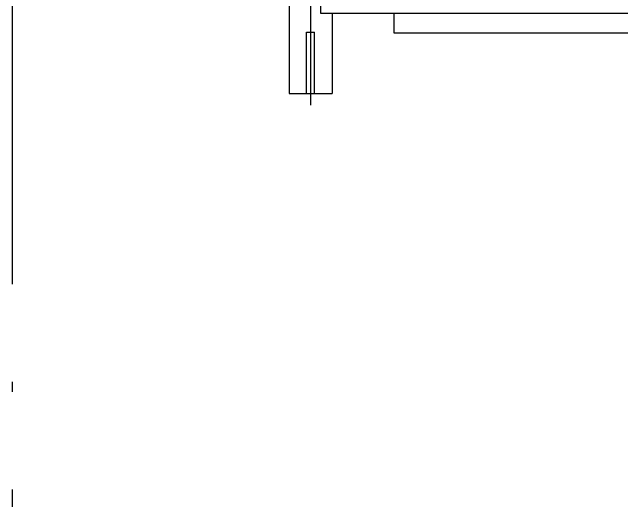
# Model space of a CAD drawing. Header units: millimetres. Extents: x 198973 to 319987, y 50799 to 202761.
# Drawn here: x 213166 to 214412, y 86101 to 87099 of the extents above; entities that cross this region are included whole.
import ezdxf

# ---------------------------------------------------------------- set-up
doc = ezdxf.new("R2010")
doc.units = ezdxf.units.MM
doc.header["$LTSCALE"] = 1000
doc.linetypes.add('CENTER', pattern=[2, 1.25, -0.25, 0.25, -0.25])
doc.linetypes.add('DOTE', pattern=[2.42, 2, -0.2, 0.02, -0.2])
doc.layers.add('DOTE', color=8, linetype='CENTER')
doc.layers.add('PUB_HATCH', color=8, linetype='Continuous')

msp = doc.modelspace()

# ---------------------------------------------------------------- linework, layer by layer
at = {"layer": 'DOTE', "linetype": 'DOTE'}
msp.add_line((213166.2, 103063.8), (213166.2, 79066.4), dxfattribs=at)
at = {"layer": 'PUB_HATCH'}
for p, q in [((213776.2, 88484.9), (213776.2, 86909.5)), ((213732.2, 87297.4), (213732.2, 86933.4)), ((213796.2, 87297.4), (213796.2, 87097.4)), ((213796.2, 87097.4), (215236.2, 87097.4)), ((213820.2, 87097.4), (213820.2, 86933.4)), ((213946.2, 87097.4), (213946.2, 87057.4)), ((213768.2, 87058.4), (213784.2, 87058.4)), ((213768.2, 86933.4), (213768.2, 87058.4)), ((213784.2, 86933.4), (213784.2, 87058.4)), ((213946.2, 87057.4), (215086.2, 87057.4)), ((213732.2, 86933.4), (213820.2, 86933.4))]:
    msp.add_line(p, q, dxfattribs=at)

doc.saveas('drawing.dxf')
